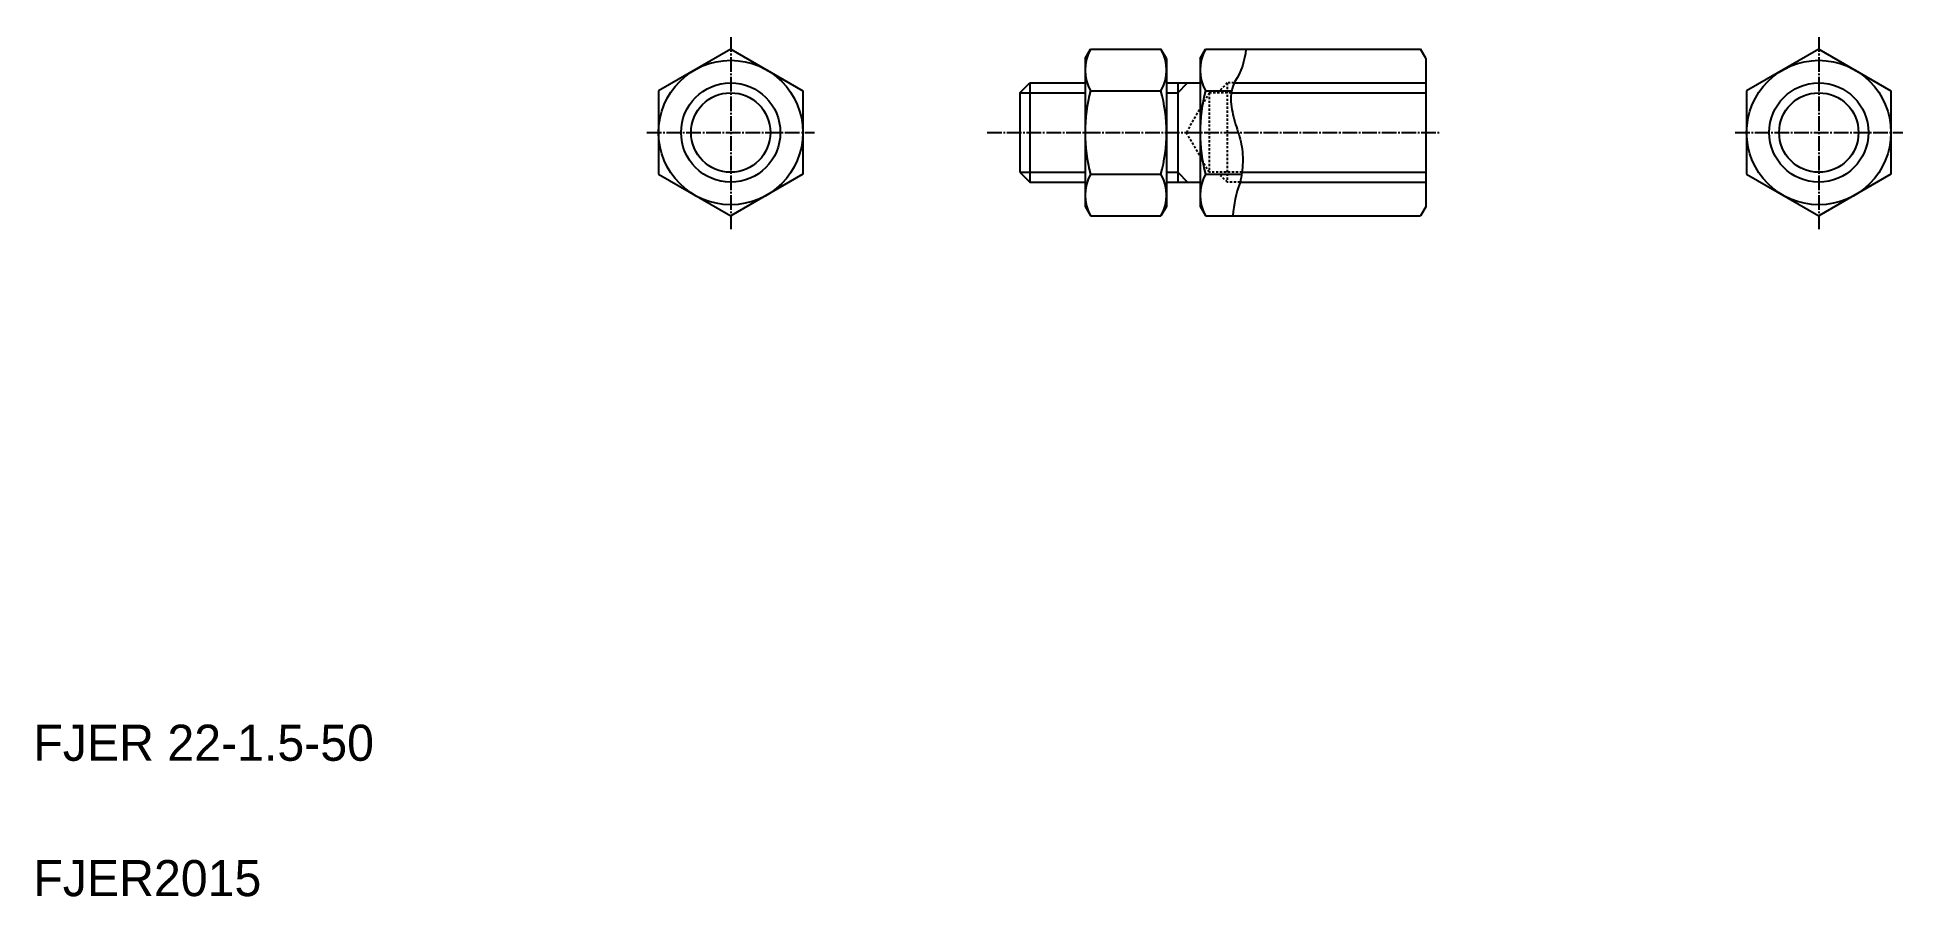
# Model space of a CAD drawing. Extents: x 21 to 434, y 20 to 210.
import ezdxf

# ---------------------------------------------------------------- set-up
doc = ezdxf.new("R2010")
doc.units = 0
doc.header["$LTSCALE"] = 0.25
doc.linetypes.add('CENTER', pattern=[17.5, 13, -1.5, 1.5, -1.5])
doc.linetypes.add('DASHED', pattern=[3.5, 2, -1.5])
doc.layers.get('0').update_dxf_attribs({"linetype": 'CONTINUOUS'})
doc.layers.add('CENTER', color=1, linetype='CENTER')

msp = doc.modelspace()

# ---------------------------------------------------------------- linework, layer by layer
for p, q in [((174.6, 207.7), (158.6, 198.47)), ((174.6, 207.7), (190.6, 198.47)), ((253.19, 205.61), (254.39, 207.7)), ((254.39, 207.7), (269.98, 207.7)), ((271.19, 205.61), (269.98, 207.7)), ((278.64, 205.61), (279.85, 207.7)), ((279.85, 207.7), (327.52, 207.7)), ((328.69, 205.69), (327.52, 207.7)), ((415.83, 207.7), (399.83, 198.47)), ((415.83, 207.7), (431.83, 198.47)), ((253.19, 205.61), (253.19, 172.84)), ((271.19, 205.61), (271.19, 172.84)), ((278.64, 205.61), (278.64, 172.84)), ((328.69, 205.69), (328.69, 172.76)), ((238.69, 198.03), (240.89, 200.23)), ((240.89, 200.23), (253.19, 200.23)), ((240.89, 200.23), (240.89, 178.23)), ((271.19, 200.23), (278.69, 200.23)), ((273.69, 200.23), (273.69, 178.23)), ((158.6, 198.47), (158.6, 179.99)), ((190.6, 198.47), (190.6, 179.99)), ((238.69, 198.03), (238.69, 180.43)), ((254.39, 198.47), (269.98, 198.47)), ((279.85, 198.47), (285.65, 198.47)), ((285.57, 198.03), (328.69, 198.03)), ((399.83, 198.47), (399.83, 179.99)), ((431.83, 198.47), (431.83, 179.99)), ((158.6, 193.85), (158.6, 193.85)), ((158.6, 189.23), (158.6, 189.23)), ((158.6, 179.99), (174.6, 170.75)), ((190.6, 179.99), (174.6, 170.75)), ((238.69, 180.43), (240.89, 178.23)), ((240.89, 178.23), (253.19, 178.23)), ((254.39, 179.99), (269.98, 179.99)), ((271.19, 178.23), (278.69, 178.23)), ((279.85, 179.99), (287.88, 179.99)), ((287.94, 180.43), (328.69, 180.43)), ((399.83, 179.99), (415.83, 170.75)), ((431.83, 179.99), (415.83, 170.75)), ((253.19, 172.84), (254.39, 170.75)), ((254.39, 170.75), (269.98, 170.75)), ((271.19, 172.84), (269.98, 170.75)), ((278.64, 172.84), (279.85, 170.75)), ((279.85, 170.75), (327.52, 170.75)), ((328.69, 172.76), (327.52, 170.75))]:
    msp.add_line(p, q)
at = {"color": 3}
for p, q in [((273.69, 198.03), (275.89, 200.23)), ((286.23, 200.23), (328.69, 200.23)), ((238.69, 198.03), (253.19, 198.03)), ((271.19, 198.03), (273.69, 198.03)), ((238.69, 180.43), (253.19, 180.43)), ((271.19, 180.43), (273.69, 180.43)), ((273.69, 180.43), (275.89, 178.23)), ((287.54, 178.23), (328.69, 178.23))]:
    msp.add_line(p, q, dxfattribs=at)
at = {"color": 3, "linetype": 'DASHED'}
for p, q in [((284.69, 200.23), (282.49, 198.03)), ((284.69, 200.23), (284.69, 178.23)), ((286.23, 200.23), (284.69, 200.23)), ((280.69, 198.03), (275.6, 189.23)), ((280.69, 198.03), (280.69, 180.43)), ((285.57, 198.03), (280.69, 198.03)), ((280.69, 180.43), (275.6, 189.23)), ((287.94, 180.43), (280.69, 180.43)), ((284.69, 178.23), (283.19, 179.72)), ((287.54, 178.23), (284.69, 178.23))]:
    msp.add_line(p, q, dxfattribs=at)
at = {"color": 3}
msp.add_lwpolyline([(288.79, 207.7, -0.129955), (286.35, 200.51, 0.056752), (285.63, 198.34, 0.06751), (285.49, 196.06, 0.0343), (285.82, 193.8, 0.01879), (286.38, 191.58, 0.004539), (287.05, 189.39, -0.015359), (287.66, 187.19, -0.03605), (288.05, 184.94, -0.032073), (288.11, 182.65, -0.02243), (287.93, 180.37, -0.030113), (287.51, 178.12, 0.076094), (285.94, 170.75)], format="xyb", dxfattribs=at)
for centre, radius in [((174.6, 189.23), 16), ((415.83, 189.23), 16), ((174.6, 189.23), 11), ((415.83, 189.23), 8.8)]:
    msp.add_circle(centre, radius)
for centre, radius in [((415.83, 189.23), 11), ((174.6, 189.23), 8.8)]:
    msp.add_circle(centre, radius, dxfattribs=at)
for centre, radius, start, end in [((262.63, 203.08), 9.45, 150.7381, 209.2619), ((261.74, 203.08), 9.45, 330.7381, 29.2619), ((288.09, 203.08), 9.45, 150.7381, 209.2619), ((289.1, 189.23), 35.92, 165.096, 194.904), ((235.49, 189.23), 35.71, 345.0059, 14.9941), ((314.59, 189.23), 35.95, 165.1118, 194.8882), ((262.63, 175.37), 9.45, 150.7381, 209.2619), ((261.74, 175.37), 9.45, 330.7381, 29.2619), ((288.09, 175.37), 9.45, 150.7381, 209.2619)]:
    msp.add_arc(centre, radius, start, end)
at = {"layer": 'CENTER', "color": 1, "linetype": 'CENTER'}
for p, q in [((174.6, 210.33), (174.6, 167.8)), ((415.83, 210.33), (415.83, 167.8)), ((156.01, 189.23), (193.19, 189.23)), ((231.45, 189.23), (331.69, 189.23)), ((397.25, 189.23), (434.42, 189.23))]:
    msp.add_line(p, q, dxfattribs=at)

# ---------------------------------------------------------------- texts
for s, p in [('FJER 22-1.5-50', (20, 50)), ('FJER2015', (20, 20))]:
    msp.add_text(s, height=8).set_placement(p)

doc.saveas('drawing.dxf')
